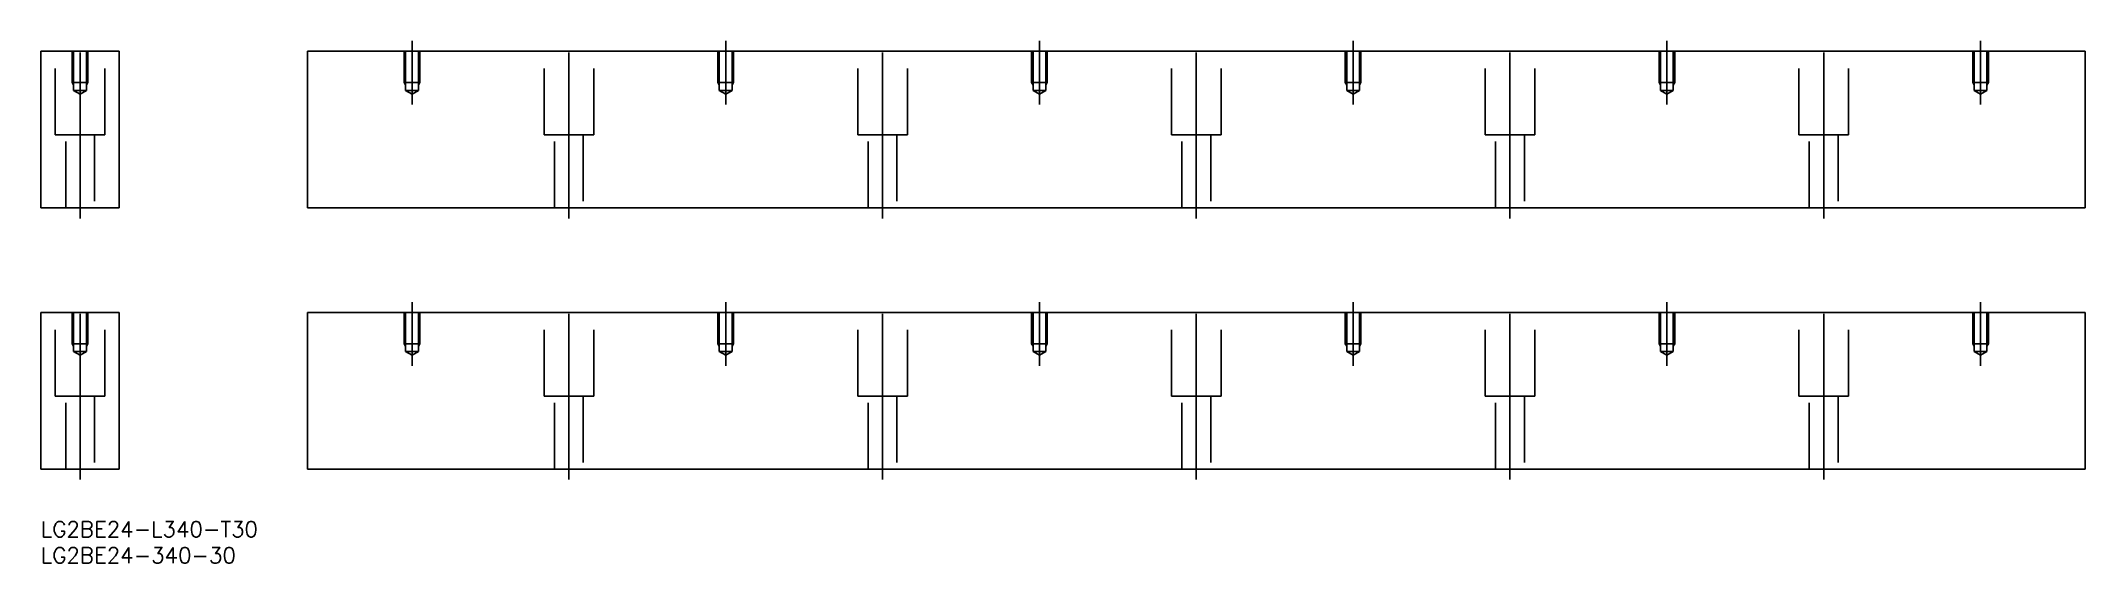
# Model space of a CAD drawing. Extents: x 0 to 391, y -18 to 82.
import ezdxf

# ---------------------------------------------------------------- set-up
doc = ezdxf.new("R2010")
doc.units = 0
doc.linetypes.add('CENTER', pattern=[50.8, 31.75, -6.35, 6.35, -6.35])
doc.linetypes.add('DASHED', pattern=[19.05, 12.7, -6.35])
doc.layers.get('0').update_dxf_attribs({"linetype": 'CONTINUOUS'})
doc.layers.add('CENTER', color=1, linetype='CENTER')
doc.styles.get("Standard").update_dxf_attribs({"font": 'txt.shx', "height": 3, "bigfont": 'bigfont.shx'})

# ---------------------------------------------------------------- blocks, each defined once
blk = doc.blocks.new('*U2')
at = {"color": 7, "linetype": 'CONTINUOUS'}
blk.add_text('LG2BE24-L340-T30', height=3, dxfattribs=at).set_placement((0, -13))
blk = doc.blocks.new('*U3')
at = {"color": 7, "linetype": 'CONTINUOUS'}
blk.add_text('LG2BE24-340-30', height=3, dxfattribs=at).set_placement((0, -18))

msp = doc.modelspace()

# ---------------------------------------------------------------- linework, layer by layer
at = {"color": 7, "linetype": 'CONTINUOUS'}
for p, q in [((15, 80), (0, 80)), ((0, 50), (0, 80)), ((15, 50), (15, 80)), ((390.99, 80), (50.99, 80)), ((50.99, 50), (50.99, 80)), ((390.99, 50), (390.99, 80)), ((15, 50), (0, 50)), ((50.99, 50), (390.99, 50)), ((15, 30), (0, 30)), ((0, 0), (0, 30)), ((15, 0), (15, 30)), ((390.99, 30), (50.99, 30)), ((50.99, 0), (50.99, 30)), ((390.99, 0), (390.99, 30)), ((15, 0), (0, 0)), ((50.99, 0), (390.99, 0))]:
    msp.add_line(p, q, dxfattribs=at)
at = {"color": 3, "linetype": 'DASHED'}
for p, q in [((2.75, 64), (2.75, 80)), ((6, 80), (6, 74)), ((6.27, 80), (6.27, 72.5)), ((8.73, 80), (8.73, 72.5)), ((9, 80), (9, 74)), ((12.25, 64), (12.25, 80)), ((69.49, 80), (69.49, 74)), ((69.76, 80), (69.76, 72.5)), ((72.22, 80), (72.22, 72.5)), ((72.49, 80), (72.49, 74)), ((96.24, 64), (96.24, 80)), ((105.74, 64), (105.74, 80)), ((129.49, 80), (129.49, 74)), ((129.76, 80), (129.76, 72.5)), ((132.22, 80), (132.22, 72.5)), ((132.49, 80), (132.49, 74)), ((156.24, 64), (156.24, 80)), ((165.74, 64), (165.74, 80)), ((189.49, 80), (189.49, 74)), ((189.76, 80), (189.76, 72.5)), ((192.22, 80), (192.22, 72.5)), ((192.49, 80), (192.49, 74)), ((216.24, 64), (216.24, 80)), ((225.74, 64), (225.74, 80)), ((249.49, 80), (249.49, 74)), ((249.76, 80), (249.76, 72.5)), ((252.22, 80), (252.22, 72.5)), ((252.49, 80), (252.49, 74)), ((276.24, 64), (276.24, 80)), ((285.74, 64), (285.74, 80)), ((309.49, 80), (309.49, 74)), ((309.76, 80), (309.76, 72.5)), ((312.22, 80), (312.22, 72.5)), ((312.49, 80), (312.49, 74)), ((336.24, 64), (336.24, 80)), ((345.74, 64), (345.74, 80)), ((369.49, 80), (369.49, 74)), ((369.76, 80), (369.76, 72.5)), ((372.22, 80), (372.22, 72.5)), ((372.49, 80), (372.49, 74)), ((6, 74), (9, 74)), ((6, 74), (6.27, 73.53)), ((6.27, 72.5), (8.73, 72.5)), ((6.27, 72.5), (7.5, 71.79)), ((8.73, 72.5), (7.5, 71.79)), ((9, 74), (8.73, 73.53)), ((69.49, 74), (72.49, 74)), ((69.49, 74), (69.76, 73.53)), ((69.76, 72.5), (72.22, 72.5)), ((69.76, 72.5), (70.99, 71.79)), ((72.22, 72.5), (70.99, 71.79)), ((72.49, 74), (72.22, 73.53)), ((129.49, 74), (132.49, 74)), ((129.49, 74), (129.76, 73.53)), ((129.76, 72.5), (132.22, 72.5)), ((129.76, 72.5), (130.99, 71.79)), ((132.22, 72.5), (130.99, 71.79)), ((132.49, 74), (132.22, 73.53)), ((189.49, 74), (189.76, 73.53)), ((189.49, 74), (192.49, 74)), ((189.76, 72.5), (192.22, 72.5)), ((189.76, 72.5), (190.99, 71.79)), ((192.22, 72.5), (190.99, 71.79)), ((192.49, 74), (192.22, 73.53)), ((249.49, 74), (252.49, 74)), ((249.49, 74), (249.76, 73.53)), ((249.76, 72.5), (252.22, 72.5)), ((249.76, 72.5), (250.99, 71.79)), ((252.22, 72.5), (250.99, 71.79)), ((252.49, 74), (252.22, 73.53)), ((309.49, 74), (309.76, 73.53)), ((309.49, 74), (312.49, 74)), ((309.76, 72.5), (312.22, 72.5)), ((309.76, 72.5), (310.99, 71.79)), ((312.22, 72.5), (310.99, 71.79)), ((312.49, 74), (312.22, 73.53)), ((372.49, 74), (369.49, 74)), ((369.49, 74), (369.76, 73.53)), ((372.22, 72.5), (369.76, 72.5)), ((369.76, 72.5), (370.99, 71.79)), ((372.22, 72.5), (370.99, 71.79)), ((372.49, 74), (372.22, 73.53)), ((2.75, 64), (12.25, 64)), ((4.75, 50), (4.75, 64)), ((10.25, 64), (10.25, 50)), ((96.24, 64), (105.74, 64)), ((98.24, 50), (98.24, 64)), ((103.74, 64), (103.74, 50)), ((156.24, 64), (165.74, 64)), ((158.24, 50), (158.24, 64)), ((163.74, 64), (163.74, 50)), ((216.24, 64), (225.74, 64)), ((218.24, 50), (218.24, 64)), ((223.74, 64), (223.74, 50)), ((276.24, 64), (285.74, 64)), ((278.24, 50), (278.24, 64)), ((283.74, 64), (283.74, 50)), ((336.24, 64), (345.74, 64)), ((338.24, 50), (338.24, 64)), ((343.74, 64), (343.74, 50)), ((2.75, 14), (2.75, 30)), ((6, 30), (6, 24)), ((6.27, 30), (6.27, 22.5)), ((8.73, 30), (8.73, 22.5)), ((9, 30), (9, 24)), ((12.25, 14), (12.25, 30)), ((69.49, 30), (69.49, 24)), ((69.76, 30), (69.76, 22.5)), ((72.22, 30), (72.22, 22.5)), ((72.49, 30), (72.49, 24)), ((96.24, 14), (96.24, 30)), ((105.74, 14), (105.74, 30)), ((129.49, 30), (129.49, 24)), ((129.76, 30), (129.76, 22.5)), ((132.22, 30), (132.22, 22.5)), ((132.49, 30), (132.49, 24)), ((156.24, 14), (156.24, 30)), ((165.74, 14), (165.74, 30)), ((189.49, 30), (189.49, 24)), ((189.76, 30), (189.76, 22.5)), ((192.22, 30), (192.22, 22.5)), ((192.49, 30), (192.49, 24)), ((216.24, 14), (216.24, 30)), ((225.74, 14), (225.74, 30)), ((249.49, 30), (249.49, 24)), ((249.76, 30), (249.76, 22.5)), ((252.22, 30), (252.22, 22.5)), ((252.49, 30), (252.49, 24)), ((276.24, 14), (276.24, 30)), ((285.74, 14), (285.74, 30)), ((309.49, 30), (309.49, 24)), ((309.76, 30), (309.76, 22.5)), ((312.22, 30), (312.22, 22.5)), ((312.49, 30), (312.49, 24)), ((336.24, 14), (336.24, 30)), ((345.74, 14), (345.74, 30)), ((369.49, 30), (369.49, 24)), ((369.76, 30), (369.76, 22.5)), ((372.22, 30), (372.22, 22.5)), ((372.49, 30), (372.49, 24)), ((6, 24), (6.27, 23.53)), ((6, 24), (9, 24)), ((9, 24), (8.73, 23.53)), ((69.49, 24), (72.49, 24)), ((69.49, 24), (69.76, 23.53)), ((72.49, 24), (72.22, 23.53)), ((129.49, 24), (132.49, 24)), ((129.49, 24), (129.76, 23.53)), ((132.49, 24), (132.22, 23.53)), ((189.49, 24), (192.49, 24)), ((189.49, 24), (189.76, 23.53)), ((192.49, 24), (192.22, 23.53)), ((249.49, 24), (252.49, 24)), ((249.49, 24), (249.76, 23.53)), ((252.49, 24), (252.22, 23.53)), ((309.49, 24), (312.49, 24)), ((309.49, 24), (309.76, 23.53)), ((312.49, 24), (312.22, 23.53)), ((369.49, 24), (369.76, 23.53)), ((372.49, 24), (369.49, 24)), ((372.49, 24), (372.22, 23.53)), ((6.27, 22.5), (7.5, 21.79)), ((6.27, 22.5), (8.73, 22.5)), ((8.73, 22.5), (7.5, 21.79)), ((69.76, 22.5), (70.99, 21.79)), ((69.76, 22.5), (72.22, 22.5)), ((72.22, 22.5), (70.99, 21.79)), ((129.76, 22.5), (130.99, 21.79)), ((129.76, 22.5), (132.22, 22.5)), ((132.22, 22.5), (130.99, 21.79)), ((189.76, 22.5), (190.99, 21.79)), ((189.76, 22.5), (192.22, 22.5)), ((192.22, 22.5), (190.99, 21.79)), ((249.76, 22.5), (250.99, 21.79)), ((249.76, 22.5), (252.22, 22.5)), ((252.22, 22.5), (250.99, 21.79)), ((309.76, 22.5), (310.99, 21.79)), ((309.76, 22.5), (312.22, 22.5)), ((312.22, 22.5), (310.99, 21.79)), ((369.76, 22.5), (370.99, 21.79)), ((372.22, 22.5), (369.76, 22.5)), ((372.22, 22.5), (370.99, 21.79)), ((2.75, 14), (12.25, 14)), ((4.75, 0), (4.75, 14)), ((10.25, 14), (10.25, 0)), ((96.24, 14), (105.74, 14)), ((98.24, 0), (98.24, 14)), ((103.74, 14), (103.74, 0)), ((156.24, 14), (165.74, 14)), ((158.24, 0), (158.24, 14)), ((163.74, 14), (163.74, 0)), ((216.24, 14), (225.74, 14)), ((218.24, 0), (218.24, 14)), ((223.74, 14), (223.74, 0)), ((276.24, 14), (285.74, 14)), ((278.24, 0), (278.24, 14)), ((283.74, 14), (283.74, 0)), ((336.24, 14), (345.74, 14)), ((338.24, 0), (338.24, 14)), ((343.74, 14), (343.74, 0))]:
    msp.add_line(p, q, dxfattribs=at)
at = {"layer": 'CENTER', "color": 1, "linetype": 'CENTER'}
for p, q in [((7.5, 48), (7.5, 82)), ((70.99, 69.79), (70.99, 82)), ((100.99, 48), (100.99, 82)), ((130.99, 69.79), (130.99, 82)), ((160.99, 48), (160.99, 82)), ((190.99, 69.79), (190.99, 82)), ((220.99, 48), (220.99, 82)), ((250.99, 69.79), (250.99, 82)), ((280.99, 48), (280.99, 82)), ((310.99, 69.79), (310.99, 82)), ((340.99, 48), (340.99, 82)), ((370.99, 69.79), (370.99, 82)), ((7.5, -2), (7.5, 32)), ((70.99, 19.79), (70.99, 32)), ((100.99, -2), (100.99, 32)), ((130.99, 19.79), (130.99, 32)), ((160.99, -2), (160.99, 32)), ((190.99, 19.79), (190.99, 32)), ((220.99, -2), (220.99, 32)), ((250.99, 19.79), (250.99, 32)), ((280.99, -2), (280.99, 32)), ((310.99, 19.79), (310.99, 32)), ((340.99, -2), (340.99, 32)), ((370.99, 19.79), (370.99, 32))]:
    msp.add_line(p, q, dxfattribs=at)

# ---------------------------------------------------------------- block references
at = {"color": 7, "linetype": 'CONTINUOUS'}
for name in ['*U2', '*U3']:
    msp.add_blockref(name, (0, 0), dxfattribs=at)

doc.saveas('drawing.dxf')
